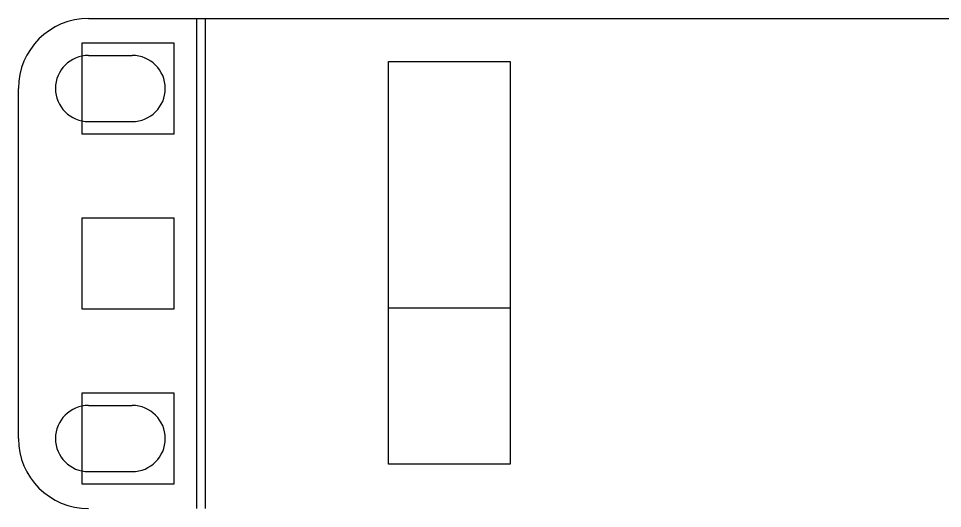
# Model space of a CAD drawing. Extents: x -260425 to 1294666, y -169889 to -2349.
# Drawn here: x 998160 to 998998, y -27131 to -26687 of the extents above; entities that cross this region are included whole.
import ezdxf
from ezdxf.enums import TextEntityAlignment as Align

# ---------------------------------------------------------------- set-up
doc = ezdxf.new("R2010")
doc.units = 0
doc.header["$LTSCALE"] = 100
doc.styles.add('1ISOCPEUR', font='isocpeui.ttf', dxfattribs={"height": 250})

# ---------------------------------------------------------------- blocks, each defined once
blk = doc.blocks.new('*U218')
at = {"color": 0, "linetype": 'ByBlock', "lineweight": -2}
for p, q in [((74.5, 833.4), (74.5, 788.95)), ((63.35, 822.9), (63.35, 831.2)), ((63.35, 831.2), (71.65, 831.2)), ((71.65, 831.2), (71.65, 822.9)), ((71.65, 822.9), (63.35, 822.9)), ((63.35, 807.025), (63.35, 815.325)), ((63.35, 815.325), (71.65, 815.325)), ((71.65, 815.325), (71.65, 807.025)), ((71.65, 807.025), (63.35, 807.025)), ((63.35, 791.15), (63.35, 799.45)), ((63.35, 799.45), (71.65, 799.45)), ((71.65, 799.45), (71.65, 791.15)), ((71.65, 791.15), (63.35, 791.15))]:
    blk.add_line(p, q, dxfattribs=at)
blk = doc.blocks.new('*U214')
at = {"color": 0, "linetype": 'ByBlock', "lineweight": -2}
for p, q in [((164.69, 22.225), (174.5, 22.225)), ((174.5, 22.225), (625.5, 22.225)), ((174.5, -22.225), (174.5, 22.225)), ((164.69, 18.875), (168.65, 18.875)), ((191.898, 18.314), (202.928, 18.314)), ((191.898, -18.19), (191.898, 18.314)), ((202.928, 18.314), (202.928, -18.19)), ((158.34, -15.875), (158.34, 15.875)), ((164.69, 12.875), (168.65, 12.875)), ((191.898, -4.03), (202.928, -4.03)), ((164.69, -12.875), (168.65, -12.875)), ((202.928, -18.19), (191.898, -18.19)), ((164.69, -18.875), (168.65, -18.875))]:
    blk.add_line(p, q, dxfattribs=at)
for centre, radius, start, end in [((164.69, 15.875), 6.35, 90, 180), ((164.69, 15.875), 3, 90, 270), ((168.65, 15.875), 3, 270, 90), ((164.69, -15.875), 3, 90, 270), ((168.65, -15.875), 3, 270, 90), ((164.69, -15.875), 6.35, 180, 270)]:
    blk.add_arc(centre, radius, start, end, dxfattribs=at)
at = {"color": 0, "lineweight": -2, "style": '1ISOCPEUR', "oblique": 15, "flags": 8}
blk.add_attdef('НАИМЕНОВАНИЕ', text='', height=25, dxfattribs=at).set_placement((750, 10.425), align=Align.MIDDLE_LEFT)

msp = doc.modelspace()

# ---------------------------------------------------------------- block references
at = {"xscale": 10, "yscale": 10, "zscale": 10}
for name, p in [('*U218', (997584.32, -35020.67)), ('*U214', (996576.69, -26908.92))]:
    msp.add_blockref(name, p, dxfattribs=at)

doc.saveas('drawing.dxf')
